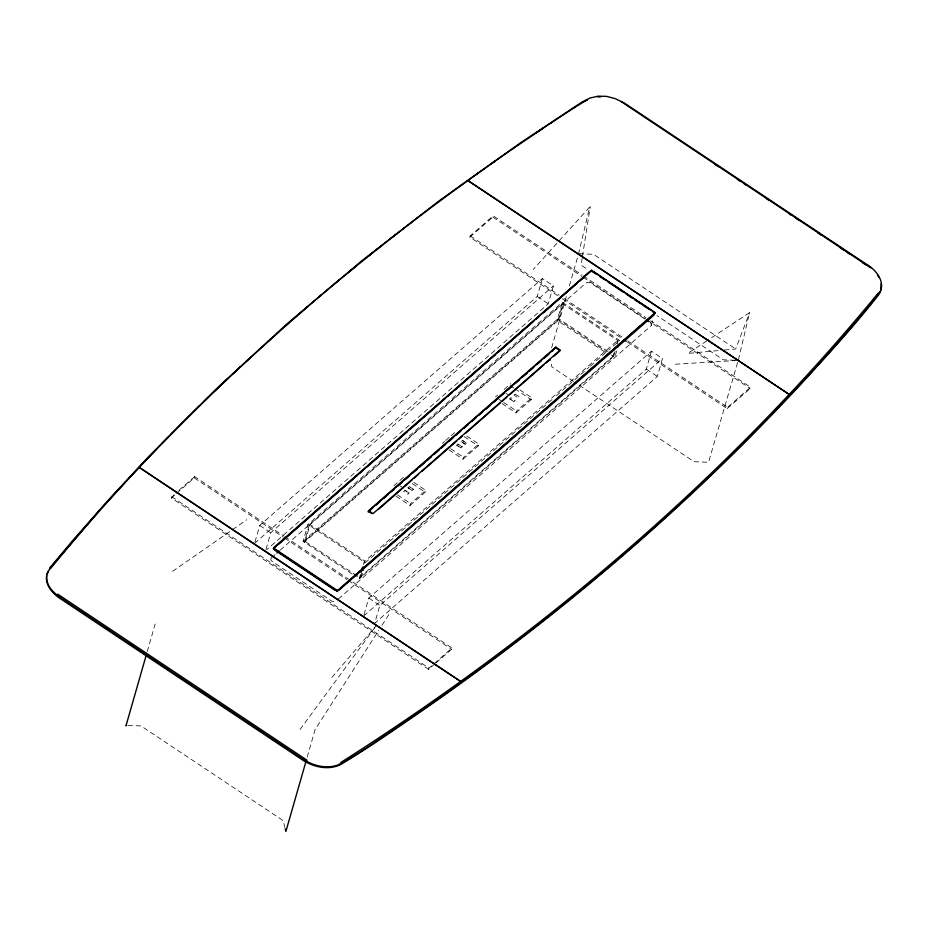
<?xml version="1.0" encoding="UTF-8"?>
<svg xmlns="http://www.w3.org/2000/svg" width="928" height="928" viewBox="0 0 928 928"><rect width="100%" height="100%" fill="white"/><g stroke="black" fill="none" stroke-linecap="round" stroke-linejoin="round"><path stroke-width="0.7" stroke-dasharray="4.64 3.48" d="M582.192 258.042L581.148 265.13L588.375 269.944M582.401 256.627L590.278 206.503M578.446 254.284L589.663 207.037L533.24 269.526M738.375 359.855L749.592 312.62L707.971 340.077M434.907 663.891L428.643 669.366L171.297 497.942L174.789 493.94M176.517 493.383L194.265 477.885L194.625 476.621L283.62 535.897M147.274 651.537L155.162 623.999M254.968 541.964L259.724 525.422L542.381 278.528L553.413 285.87L548.274 303.792L266.696 549.736M266 549.306L270.744 532.765L553.413 285.87M352.072 573.968L303.108 541.349L307.945 524.482L562.345 302.273L619.695 340.483L608.78 350.018M305.219 541.395L310.056 524.529L364.959 561.092L363.834 564.99M307.203 757.109L315.091 729.582L378.844 630.17M362.326 573.063L360.458 579.548L359.229 578.736L360.354 574.838M363.324 564.456L364.078 561.869L618.466 339.66L617.352 343.557M360.122 577.97L361.607 572.773M557.647 295.638L469.858 237.162L470.218 235.898L493.186 215.841L582.181 275.117M364.043 614.614L368.787 598.061L651.444 351.178L662.476 358.521L657.337 376.443L374.68 623.338L379.819 605.416L662.476 358.521M405.002 490.262L409.144 493.139L405.002 490.262L403.738 491.446L407.902 494.218L409.178 493.035M407.984 487.745L412.148 490.518L407.984 487.745L409.248 486.562L413.412 489.334L409.248 486.562M395.966 496.144L410.014 505.505L410.559 503.602L425.755 490.332L412.867 481.748M469.858 237.162L492.826 217.106L493.186 215.841M410.014 505.505L425.21 492.234L425.755 490.332M456.738 445.15L460.903 447.934L456.738 445.15L458.003 443.967L462.144 446.855L458.003 443.967M466.413 443.039L465.148 444.222L460.972 441.45L462.248 440.266L466.378 443.143L462.248 440.266M465.148 444.222L461.007 441.345M448.955 449.848L463.014 459.209L463.559 457.307L478.744 444.036L464.696 434.687M463.014 459.209L478.21 445.939L478.744 444.036M428.643 669.366L429.014 668.102L451.971 648.034L349.752 579.954M254.574 543.344L537.242 296.45L542.381 278.528M509.739 398.866L513.903 401.638L509.739 398.866L511.003 397.683L515.144 400.56L513.903 401.638M515.214 394.075L519.378 396.859L518.149 397.938L514.008 395.05L515.249 393.971M501.955 403.552L516.014 412.914L516.56 411.023L531.744 397.752L518.868 389.168M435.951 662.986L451.611 649.31L451.971 648.034M516.014 412.914L531.199 399.643L531.744 397.752M303.108 541.349L557.508 319.151L562.345 302.273M551.603 347.907L566.996 294.211M569.363 285.952L577.657 257.033M612.747 357.303L614.232 352.118M616.842 343.035L617.584 340.437L562.681 303.862L557.844 320.74L605.59 352.536M615.113 351.341L613.628 356.538L359.229 578.736M616.714 350.865L614.858 357.35L611.239 354.948M651.27 325.322L653.231 318.478M363.648 615.995L646.306 369.1L651.444 351.178M737.586 362.616L708.551 462.283L694.098 461.692L574.826 382.255M627.398 342.096L727.204 408.587L727.575 407.322L750.532 387.254L650.725 320.775M727.204 408.587L750.172 388.519L750.532 387.254M724.397 350.053L735.672 349.009L749.592 312.62M381.953 625.321L388.96 614.406M300.022 729.536L374.889 627.525M331.911 677.44L376.582 625.217M178.965 490.297L194.625 476.621M171.297 497.942L175.473 494.299M172.596 571.323L246.802 519.726M271.51 557.751L275.883 553.935M280.244 550.118L585.974 283.086A3.7 2.598 16 0 1 591.032 283.191L645.053 319.174M393.82 485.773L403.587 477.247M442.482 443.271L444.651 441.38M445.73 440.429L450.08 436.636M451.159 435.684L456.588 430.952M495.482 396.975L497.652 395.084M504.159 389.4L510.667 383.705M412.148 490.518L413.412 489.334M460.903 447.934L462.167 446.739M551.998 399.608L365.296 562.681L307.945 524.482M556.371 395.792L589.118 367.186M590.208 366.224L607.678 350.97M359.542 577.68L613.93 355.482M338.407 598.943L650.679 326.18A3.7 2.598 16 0 0 649.855 322.376M706.788 340.866L687.764 353.417L718.759 350.564M675.398 364.217L737.76 360.4M579.072 253.738L593.514 254.318L735.672 349.009M734.872 360.284L723.306 359.809L657.047 315.682M128.018 725.406L141.021 725.928L283.179 820.619L284.861 827.393M583.376 275.918L645.911 317.573M492.826 217.106L581.81 276.382M583.016 277.182L645.552 318.838M646.746 319.638L750.172 388.519M470.218 235.898L559.213 295.174M564.015 298.375L622.943 337.63M627.757 340.831L727.575 407.322M562.449 298.839L622.584 338.894M537.242 296.45L548.274 303.792M646.306 369.1L657.337 376.443M607.968 351.503L559.027 318.907L304.639 541.117L354.148 573.991M557.508 319.151L606.471 351.758M573.62 381.454L551.94 367.012L549.91 358.869M510.122 385.607L513.636 387.95M514.808 388.728L531.199 399.643M506.131 393.344L509.263 395.432M498.986 399.318L502.5 401.662M503.672 402.439L516.56 411.023M464.151 436.578L478.21 445.939M450.672 448.734L463.559 457.307M412.322 483.65L425.21 492.234M400.142 485.936L403.262 488.012M397.671 495.018L410.559 503.602M284.815 536.697L348.557 579.153M194.265 477.885L283.249 537.161M284.455 537.962L346.991 579.617M348.197 580.418L451.611 649.31M259.724 525.422L270.744 532.765M368.787 598.061L379.819 605.416M171.657 496.677L429.014 668.102M271.266 558.006A3.7 2.598 16 0 0 272.333 561.568L331.157 600.741A3.7 2.598 16 0 0 336.214 600.857M309.175 525.294L304.338 542.172L558.726 319.963L563.563 303.096L309.175 525.294"/><path stroke-width="1.39" d="M46.783 575.754C45.576 585.962 54.369 593.63 62.014 598.757L300.904 757.874C311.588 765.252 325.635 769.625 338.268 764.811C365.145 750.439 389.574 731.624 415.106 714.954C476.806 672.452 536.651 627.247 594.187 579.258C650.145 532.602 703.911 483.314 755.079 431.439C798.486 386.408 842.369 341.11 880.254 291.392M880.765 290.081L881.194 283.678M146.079 655.667L125.953 725.882L126.568 725.348M273.377 548.657L591.554 270.268L655.284 312.713L337.108 591.101L273.377 548.657L275.558 546.754M337.108 591.101L655.284 312.713M368.59 510.678L372.998 513.625L560.257 350.053L555.849 347.118L368.59 510.678L368.219 511.954L372.58 508.15M306.02 761.25L285.882 831.465L285.209 828.75M361.096 572.251L362.581 567.054M363.068 570.465L364.182 566.579M555.849 347.118L552.218 351.236M587.018 274.711L591.554 270.268M617.828 346.968L618.57 344.369M47.978 571.451C42.444 582.981 52.513 593.99 61.77 599.604L300.66 758.721C312.063 766.737 327.572 770.913 340.692 764.556C373.798 744.558 405.513 722.193 437.32 700.153C505.528 652.082 571.37 600.625 634.218 545.734C695.269 492.408 753.49 435.824 808.311 376.107C832.393 349.369 856.869 322.805 878.967 294.408C886.472 282.692 876.403 269.862 866.23 264.097L624.289 103.043L615.322 98.67L606.61 96.373L598.166 96.164L589.976 98.043L582.053 102.01L520.678 142.715L439.315 200.715L361.479 261.07L287.17 323.756L216.375 388.797L149.106 456.182L108.135 500.285L74.147 538.843L50.402 567.112L46.992 574.455M50.298 568.841C127.739 473.698 215.11 386.709 307.922 306.518M878.19 293.155C726.578 477.676 542.219 634.485 340.924 762.433M50.158 567.959L99.296 510.702M102.15 507.5L105.015 504.31M107.892 501.12L125.28 482.108M129.178 477.908L142.924 463.269M144.907 461.181L156.832 448.734M161.843 443.572L168.884 436.357M170.903 434.304L190.24 414.886M191.261 413.876L199.508 405.756M203.638 401.72L208.835 396.674M214.043 391.651L228.74 377.638M232.371 374.228L240.561 366.572M246.048 361.479L250.63 357.257M267.276 342.107L270.999 338.766M276.602 333.755L279.409 331.25M285.047 326.262L288.817 322.944M467.956 180.6L789.125 394.388L467.956 180.589M278.829 543.901L313.676 513.462M315.856 511.56L320.206 507.755M322.387 505.853L357.234 475.414M359.414 473.512L363.776 469.707M367.036 466.854L407.334 431.659M410.594 428.806L445.452 398.367M447.621 396.465L451.982 392.66M455.254 389.806L489.01 360.319M491.19 358.417L495.54 354.612M498.812 351.758L533.658 321.32M535.839 319.418L539.098 316.564M543.46 312.759L577.216 283.272M579.397 281.37L583.758 277.565M276.973 552.984L279.154 551.081M375.84 505.296L380.202 501.491M383.461 498.638L387.823 494.833M391.082 491.979L394.354 489.126M397.625 486.272L401.975 482.467M405.246 479.614L409.596 475.809M412.867 472.955L417.217 469.15M419.398 467.26L424.838 462.504M427.019 460.601L431.369 456.796M434.64 453.943L438.99 450.138M441.171 448.236L445.521 444.431M448.792 441.577L453.142 437.772M456.414 434.919L460.764 431.114M464.035 428.26L468.385 424.456M471.656 421.602L476.006 417.809M479.277 414.955L482.537 412.102M485.808 409.248L490.158 405.443M493.429 402.59L497.779 398.785M499.96 396.882L504.31 393.078M507.581 390.224L511.931 386.419M515.202 383.566L519.552 379.761M522.824 376.907L527.174 373.114M529.354 371.212L533.716 367.407M536.976 364.553L541.337 360.748M544.597 357.895L548.958 354.09M378.264 509.495L412.009 480.02M414.19 478.117L418.54 474.312M421.811 471.459L456.646 441.032M458.826 439.13L462.098 436.276M465.357 433.422L500.204 402.996M502.373 401.093L506.734 397.288M509.994 394.435L543.75 364.959M545.931 363.057L550.281 359.252M553.552 356.398L560.083 350.691L555.663 347.756L368.404 511.316L371.71 513.52M293.538 318.803L297.331 315.508M300.173 313.026L305.892 308.096M306.843 307.272L314.604 300.788M313.548 301.53L321.32 295.081M320.264 295.812L328.06 289.397M327.027 290.116L355.32 266.835M333.813 284.432L339.648 279.583M347.466 273.134L383.044 244.574M368.172 256.325L373.137 252.346M376.13 249.968L397.08 233.566M390.143 238.902L404.144 228.091M403.262 228.706L411.232 222.627M410.362 223.23L418.354 217.198M417.496 217.79L425.5 211.781M424.664 212.361L454.384 190.298M453.606 190.843L461.68 184.974M460.914 185.507L469 179.672M468.257 180.194L483.732 169.116M475.623 174.905L478.79 172.643M483.012 169.638L498.58 158.653M491.504 163.63L494.705 161.391M497.895 159.152L506.05 153.445M505.377 153.932L513.544 148.26M512.894 148.735L551.464 122.612M535.607 133.272L543.24 128.145M550.896 123.053L574.56 107.462M574.038 107.868L587.552 99.574M584.431 101.303L587.064 99.98M597.922 97.011L600.706 96.848M621.4 101.755L870.789 267.879M307.087 760.252L57.687 594.129M714.92 164.314L718.434 166.657M737.168 179.139L740.683 181.47M744.198 183.814L746.541 185.38M766.447 198.638L768.79 200.193M788.696 213.452L791.039 215.018M795.725 218.138L799.24 220.481M817.974 232.951L821.489 235.294M840.223 247.776L843.738 250.119M847.252 252.451L849.584 254.017M862.472 262.601L865.986 264.932M591.38 270.906L596.182 274.108M599.79 276.509L604.604 279.711M608.211 282.112L623.836 292.529M626.249 294.13L632.258 298.132M634.659 299.732L640.668 303.734M643.081 305.335L649.09 309.349M652.697 311.75L655.098 313.351M646.259 319.974L648.66 321.575M623.79 339.694L626.191 341.295M354.763 574.502L357.152 576.091M273.563 548.019L337.293 590.475M877.482 275.256L878.874 277.344M591.948 271.417A3.7 2.598 16 0 0 589.118 272.124L274.665 546.789A3.7 2.598 16 0 0 275.477 550.594L334.3 589.779A3.7 2.598 16 0 0 339.37 589.883L653.822 315.218A3.7 2.598 16 0 0 652.999 311.414L594.175 272.229A3.7 2.598 16 0 0 592.424 271.498M139.455 467.526L460.532 681.396L139.455 467.526"/></g></svg>
